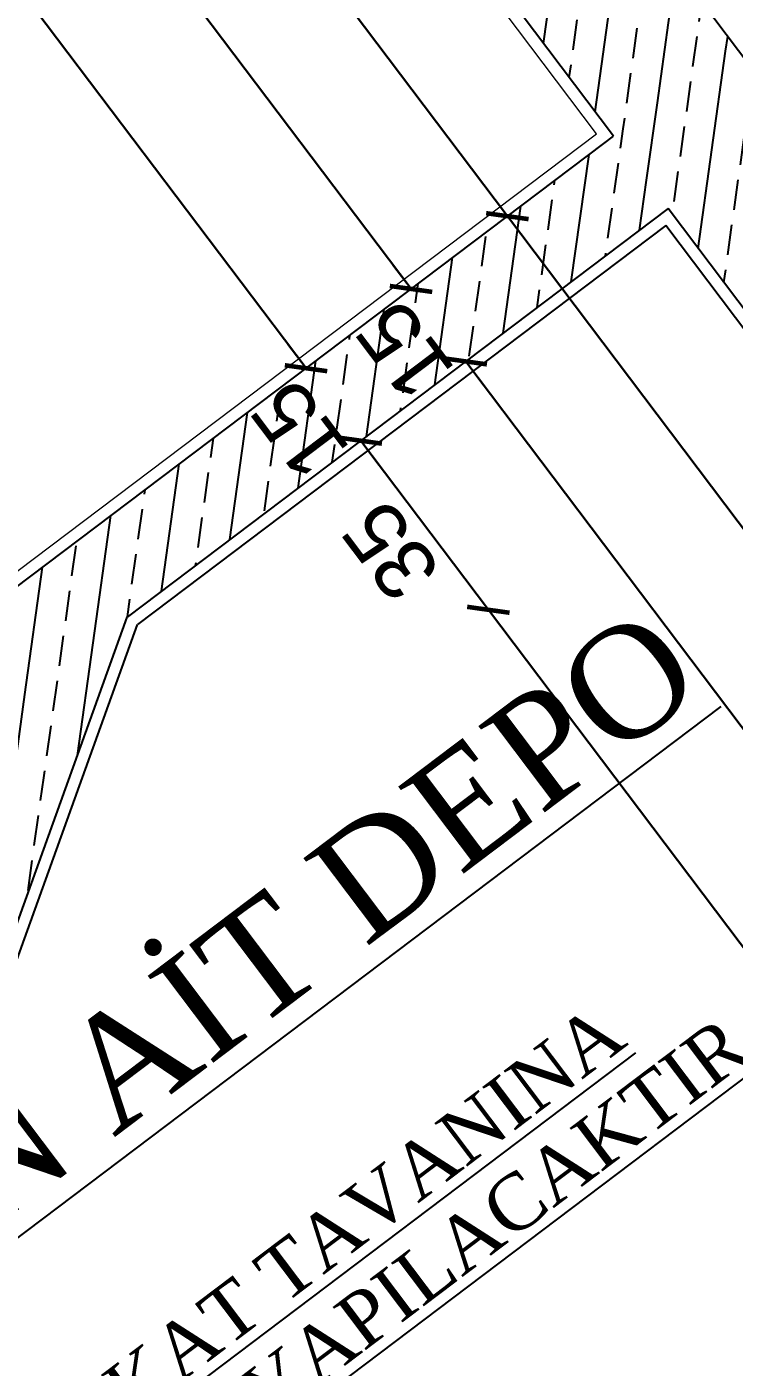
# Model space of a CAD drawing. Header units: millimetres. Extents: x 2232 to 85269, y -3593 to 5869.
# Drawn here: x 3856 to 3885.2, y -759.3 to -703.9 of the extents above; entities that cross this region are included whole.
import ezdxf

# ---------------------------------------------------------------- set-up
doc = ezdxf.new("R2010")
doc.units = ezdxf.units.MM
doc.layers.add('Standart', color=7, linetype='Continuous')
doc.layers.add('Yazi', color=7, linetype='Continuous')
for name, color, linetype, lineweight in [('sıva iç', 21, 'Continuous', 0), ('ölçü iç', 170, 'Continuous', 9), ('ÖLÇÜ İÇ', 7, 'Continuous', 9)]:
    doc.layers.add(name, color=color, linetype=linetype, lineweight=lineweight)
doc.styles.get("Standard").update_dxf_attribs({"font": 'arial.ttf'})
doc.styles.add('Times roman', font='times.ttf')
doc.dimstyles.new('zulay iç ölçü', dxfattribs={"dimtxt": 10, "dimasz": 5, "dimexe": 0.18, "dimexo": 0, "dimgap": 2, "dimtad": 3, "dimdec": 0, "dimzin": 0, "dimdsep": 46, "dimtxsty": 'Standard', "dimblk": 'ARCHTICK', "dimcen": 0.09, "dimse1": 1, "dimse2": 1, "dimadec": 0, "dimazin": 0, "dimtfac": 1, "dimtdec": 0, "dimtix": 1, "dimtofl": 0, "dimtmove": 0, "dimatfit": 3, "dimldrblk": 'ARCHTICK', "dimfxl": 1, "dimtolj": 1, "dimtzin": 0, "dimarcsym": 0})
pattern_1 = [(45, (0, 0), (-7.07107, 7.07107), []), (45, (7.071, 0), (-7.07107, 7.07107), [5, -2.5])]

# ---------------------------------------------------------------- blocks, each defined once
blk = doc.blocks.new('IDE991Entity4331')
at = {"layer": 'Standart', "linetype": 'Continuous', "lineweight": -3}
h = blk.add_hatch(dxfattribs=at)
h.set_pattern_fill('ANSI33', color=171, scale=40, style=0)
h.set_pattern_definition(pattern_1)
h.paths.add_polyline_path([(785, 50), (760, 50), (760, 450), (785, 450)])
blk = doc.blocks.new('IDE991Entity4347')
at = {"layer": 'Standart', "linetype": 'Continuous', "lineweight": -3}
h = blk.add_hatch(dxfattribs=at)
h.set_pattern_fill('ANSI33', color=171, scale=40, style=0)
h.set_pattern_definition(pattern_1)
h.paths.add_polyline_path([(760, 35), (621, 35), (621, 50), (760, 50)])
blk = doc.blocks.new('IDE991Entity4350')
at = {"layer": 'Standart', "linetype": 'Continuous', "lineweight": -3}
h = blk.add_hatch(dxfattribs=at)
h.set_pattern_fill('ANSI33', color=171, scale=40, style=0)
h.set_pattern_definition(pattern_1)
h.paths.add_polyline_path([(785, -250), (760, -250), (760, 50), (785, 50)])
blk = doc.blocks.new('IDE991Entity4359')
at = {"layer": 'Standart', "linetype": 'Continuous', "lineweight": -3}
h = blk.add_hatch(dxfattribs=at)
h.set_pattern_fill('ANSI33', color=171, scale=40, style=0)
h.set_pattern_definition(pattern_1)
h.paths.add_polyline_path([(621, 17.35), (405, -123.82), (405, -91.18), (432, -91.18), (432, -73.53), (459, -73.53), (459, -55.88), (486, -55.88), (486, -38.24), (513, -38.24), (513, -20.59), (540, -20.59), (540, -2.94), (567, -2.94), (567, 14.71), (594, 14.71), (594, 32.35), (621, 32.35)])
blk = doc.blocks.new('IDE991Entity4360')
at = {"layer": 'Standart', "linetype": 'Continuous', "lineweight": -3}
h = blk.add_hatch(dxfattribs=at)
h.set_pattern_fill('ANSI33', color=171, scale=40, style=0)
h.set_pattern_definition(pattern_1)
h.paths.add_polyline_path([(621, 17.35), (621, 35), (648, 35)])
blk = doc.blocks.new('IDE991Entity5426')
at = {"layer": 'Standart', "color": 159, "linetype": 'Continuous', "lineweight": -3}
blk.add_lwpolyline([(760, 50), (760, 435)], dxfattribs=at)
blk = doc.blocks.new('IDE991Entity5427')
at = {"layer": 'Standart', "color": 159, "linetype": 'Continuous', "lineweight": -3}
blk.add_lwpolyline([(785, -100), (785, 211.15)], dxfattribs=at)
blk = doc.blocks.new('IDE991Entity5505')
at = {"layer": 'Standart', "color": 159, "linetype": 'Continuous', "lineweight": -3}
blk.add_lwpolyline([(760, 35), (648, 35)], dxfattribs=at)
blk = doc.blocks.new('IDE991Entity5510')
at = {"layer": 'Standart', "color": 159, "linetype": 'Continuous', "lineweight": -3}
blk.add_lwpolyline([(760, -250), (760, 35)], dxfattribs=at)
blk = doc.blocks.new('IDE991Entity5567')
at = {"layer": 'Standart', "color": 159, "linetype": 'Continuous', "lineweight": -3}
blk.add_lwpolyline([(405, -123.82), (648, 35)], dxfattribs=at)
blk = doc.blocks.new('IDE991Entity5912')
at = {"layer": 'Standart', "color": 11, "linetype": 'Continuous', "lineweight": -3}
blk.add_lwpolyline([(758, -250), (758, 33)], dxfattribs=at)
blk = doc.blocks.new('IDE991Entity5913')
at = {"layer": 'Standart', "color": 11, "linetype": 'Continuous', "lineweight": -3}
blk.add_lwpolyline([(758, 33), (648.6, 33)], dxfattribs=at)
blk = doc.blocks.new('IDE991Entity6659')
at = {"layer": 'Standart', "color": 159, "linetype": 'Continuous', "lineweight": -3}
blk.add_lwpolyline([(622.41, 50), (758, 50)], dxfattribs=at)
blk = doc.blocks.new('IDE991Entity6660')
at = {"layer": 'Standart', "color": 159, "linetype": 'Continuous', "lineweight": -3}
blk.add_lwpolyline([(758, 50), (760, 50)], dxfattribs=at)
blk = doc.blocks.new('IDE991Entity6762')
at = {"layer": 'Standart', "color": 11, "linetype": 'Continuous', "lineweight": -3}
blk.add_lwpolyline([(410, -122.94), (648.6, 33)], dxfattribs=at)
blk = doc.blocks.new('TRRTYT')
at = {"layer": 'Standart'}
for name in ['IDE991Entity4331', 'IDE991Entity5426', 'IDE991Entity5427', 'IDE991Entity4347', 'IDE991Entity6659', 'IDE991Entity6660', 'IDE991Entity4350', 'IDE991Entity5567', 'IDE991Entity6762', 'IDE991Entity4360', 'IDE991Entity5505', 'IDE991Entity5913', 'IDE991Entity5912', 'IDE991Entity5510', 'IDE991Entity4359']:
    blk.add_blockref(name, (1034515.63, -397430.95), dxfattribs=at)
blk = doc.blocks.new('_ArchTick')
at = {"color": 0, "linetype": 'ByBlock', "const_width": 0.15}
blk.add_lwpolyline([(-0.5, -0.5), (0.5, 0.5)], dxfattribs=at)
blk = doc.blocks.new('*D2466')
at = {"layer": 'Defpoints', "color": 0, "transparency": 16777216}
for p in [(661177.16, -127428.54), (661187, -127778.54), (661204.5, -127778.54)]:
    blk.add_point(p, dxfattribs=at)
at = {"layer": 'ÖLÇÜ İÇ', "color": 0, "lineweight": -2, "transparency": 16777216}
blk.add_line((661204.5, -127428.54), (661204.5, -127778.54), dxfattribs=at)
at = {"layer": 'ÖLÇÜ İÇ', "color": 0, "lineweight": -2, "transparency": 16777216, "xscale": 5, "yscale": 5, "zscale": 5}
for p, rotation in [((661204.5, -127428.54), 90), ((661204.5, -127778.54), 270)]:
    blk.add_blockref('_ArchTick', p, dxfattribs=dict(at, rotation=rotation))
at = {"layer": 'ÖLÇÜ İÇ', "color": 0, "transparency": 16777216, "insert": (661197.5, -127603.54), "char_height": 10, "attachment_point": 5, "rotation": 90}
blk.add_mtext('\\A1;350', dxfattribs=at)
blk = doc.blocks.new('*D2467')
at = {"layer": 'Defpoints', "color": 0, "transparency": 16777216}
for p in [(661246.19, -127378.54), (661246.19, -127778.54), (661246.19, -127778.54)]:
    blk.add_point(p, dxfattribs=at)
at = {"layer": 'ÖLÇÜ İÇ', "color": 0, "lineweight": -2, "transparency": 16777216}
blk.add_line((661246.19, -127378.54), (661246.19, -127778.54), dxfattribs=at)
at = {"layer": 'ÖLÇÜ İÇ', "color": 0, "lineweight": -2, "transparency": 16777216, "xscale": 5, "yscale": 5, "zscale": 5}
for p, rotation in [((661246.19, -127378.54), 90), ((661246.19, -127778.54), 270)]:
    blk.add_blockref('_ArchTick', p, dxfattribs=dict(at, rotation=rotation))
at = {"layer": 'ÖLÇÜ İÇ', "color": 0, "transparency": 16777216, "insert": (661239.19, -127578.54), "char_height": 10, "attachment_point": 5, "rotation": 90}
blk.add_mtext('\\A1;400', dxfattribs=at)
blk = doc.blocks.new('*D2469')
at = {"layer": 'Defpoints', "color": 0, "transparency": 16777216}
for p in [(661178.88, -127393.54), (661226.24, -127778.54), (661226.24, -127778.54)]:
    blk.add_point(p, dxfattribs=at)
at = {"layer": 'ÖLÇÜ İÇ', "color": 0, "lineweight": -2, "transparency": 16777216}
blk.add_line((661226.24, -127393.54), (661226.24, -127778.54), dxfattribs=at)
at = {"layer": 'ÖLÇÜ İÇ', "color": 0, "lineweight": -2, "transparency": 16777216, "xscale": 5, "yscale": 5, "zscale": 5}
for p, rotation in [((661226.24, -127393.54), 90), ((661226.24, -127778.54), 270)]:
    blk.add_blockref('_ArchTick', p, dxfattribs=dict(at, rotation=rotation))
at = {"layer": 'ÖLÇÜ İÇ', "color": 0, "transparency": 16777216, "insert": (661219.24, -127586.04), "char_height": 10, "attachment_point": 5, "rotation": 90}
blk.add_mtext('\\A1;385', dxfattribs=at)
blk = doc.blocks.new('*D2470')
at = {"layer": 'Defpoints', "color": 0, "transparency": 16777216}
for p in [(661197.5, -127778.54), (661197.5, -127793.54), (661204.5, -127793.54)]:
    blk.add_point(p, dxfattribs=at)
at = {"layer": 'ÖLÇÜ İÇ', "color": 0, "lineweight": -2, "transparency": 16777216}
for p, q in [((661204.5, -127778.54), (661204.5, -127773.54)), ((661204.5, -127793.54), (661204.5, -127798.54))]:
    blk.add_line(p, q, dxfattribs=at)
at = {"layer": 'ÖLÇÜ İÇ', "color": 0, "lineweight": -2, "transparency": 16777216, "xscale": 5, "yscale": 5, "zscale": 5}
for p, rotation in [((661204.5, -127778.54), 270), ((661204.5, -127793.54), 90)]:
    blk.add_blockref('_ArchTick', p, dxfattribs=dict(at, rotation=rotation))
at = {"layer": 'ÖLÇÜ İÇ', "color": 0, "transparency": 16777216, "insert": (661197.5, -127786.04), "char_height": 10, "attachment_point": 5, "rotation": 90}
blk.add_mtext('\\A1;15', dxfattribs=at)
blk = doc.blocks.new('*D2471')
at = {"layer": 'Defpoints', "color": 0, "transparency": 16777216}
for p in [(661197.5, -127793.54), (661177.16, -127828.54), (661204.5, -127828.54)]:
    blk.add_point(p, dxfattribs=at)
at = {"layer": 'ÖLÇÜ İÇ', "color": 0, "lineweight": -2, "transparency": 16777216}
blk.add_line((661204.5, -127793.54), (661204.5, -127828.54), dxfattribs=at)
at = {"layer": 'ÖLÇÜ İÇ', "color": 0, "lineweight": -2, "transparency": 16777216, "xscale": 5, "yscale": 5, "zscale": 5}
for p, rotation in [((661204.5, -127793.54), 90), ((661204.5, -127828.54), 270)]:
    blk.add_blockref('_ArchTick', p, dxfattribs=dict(at, rotation=rotation))
at = {"layer": 'ÖLÇÜ İÇ', "color": 0, "transparency": 16777216, "insert": (661197.5, -127811.04), "char_height": 10, "attachment_point": 5, "rotation": 90}
blk.add_mtext('\\A1;35', dxfattribs=at)
blk = doc.blocks.new('*D2472')
at = {"layer": 'Defpoints', "color": 0, "transparency": 16777216}
for p in [(661177.16, -127828.54), (661187, -128078.54), (661204.5, -128078.54)]:
    blk.add_point(p, dxfattribs=at)
at = {"layer": 'ÖLÇÜ İÇ', "color": 0, "lineweight": -2, "transparency": 16777216}
blk.add_line((661204.5, -127828.54), (661204.5, -128078.54), dxfattribs=at)
at = {"layer": 'ÖLÇÜ İÇ', "color": 0, "lineweight": -2, "transparency": 16777216, "xscale": 5, "yscale": 5, "zscale": 5}
for p, rotation in [((661204.5, -127828.54), 90), ((661204.5, -128078.54), 270)]:
    blk.add_blockref('_ArchTick', p, dxfattribs=dict(at, rotation=rotation))
at = {"layer": 'ÖLÇÜ İÇ', "color": 0, "transparency": 16777216, "insert": (661197.5, -127953.54), "char_height": 10, "attachment_point": 5, "rotation": 90}
blk.add_mtext('\\A1;250', dxfattribs=at)
blk = doc.blocks.new('*D2473')
at = {"layer": 'Defpoints', "color": 0, "transparency": 16777216}
for p in [(661246.19, -127778.54), (661246.19, -128078.54), (661246.19, -128078.54)]:
    blk.add_point(p, dxfattribs=at)
at = {"layer": 'ÖLÇÜ İÇ', "color": 0, "lineweight": -2, "transparency": 16777216}
blk.add_line((661246.19, -127778.54), (661246.19, -128078.54), dxfattribs=at)
at = {"layer": 'ÖLÇÜ İÇ', "color": 0, "lineweight": -2, "transparency": 16777216, "xscale": 5, "yscale": 5, "zscale": 5}
for p, rotation in [((661246.19, -127778.54), 90), ((661246.19, -128078.54), 270)]:
    blk.add_blockref('_ArchTick', p, dxfattribs=dict(at, rotation=rotation))
at = {"layer": 'ÖLÇÜ İÇ', "color": 0, "transparency": 16777216, "insert": (661239.19, -127928.54), "char_height": 10, "attachment_point": 5, "rotation": 90}
blk.add_mtext('\\A1;300', dxfattribs=at)
blk = doc.blocks.new('*D2474')
at = {"layer": 'Defpoints', "color": 0, "transparency": 16777216}
for p in [(661220.99, -127778.54), (661178.88, -127793.54), (661226.24, -127793.54)]:
    blk.add_point(p, dxfattribs=at)
at = {"layer": 'ÖLÇÜ İÇ', "color": 0, "lineweight": -2, "transparency": 16777216}
for p, q in [((661226.24, -127778.54), (661226.24, -127773.54)), ((661226.24, -127793.54), (661226.24, -127798.54))]:
    blk.add_line(p, q, dxfattribs=at)
at = {"layer": 'ÖLÇÜ İÇ', "color": 0, "lineweight": -2, "transparency": 16777216, "xscale": 5, "yscale": 5, "zscale": 5}
for p, rotation in [((661226.24, -127778.54), 270), ((661226.24, -127793.54), 90)]:
    blk.add_blockref('_ArchTick', p, dxfattribs=dict(at, rotation=rotation))
at = {"layer": 'ÖLÇÜ İÇ', "color": 0, "transparency": 16777216, "insert": (661219.24, -127786.04), "char_height": 10, "attachment_point": 5, "rotation": 90}
blk.add_mtext('\\A1;15', dxfattribs=at)
blk = doc.blocks.new('*D2475')
at = {"layer": 'Defpoints', "color": 0, "transparency": 16777216}
for p in [(661178.88, -127793.54), (661226.24, -128078.54), (661226.24, -128078.54)]:
    blk.add_point(p, dxfattribs=at)
at = {"layer": 'ÖLÇÜ İÇ', "color": 0, "lineweight": -2, "transparency": 16777216}
blk.add_line((661226.24, -127793.54), (661226.24, -128078.54), dxfattribs=at)
at = {"layer": 'ÖLÇÜ İÇ', "color": 0, "lineweight": -2, "transparency": 16777216, "xscale": 5, "yscale": 5, "zscale": 5}
for p, rotation in [((661226.24, -127793.54), 90), ((661226.24, -128078.54), 270)]:
    blk.add_blockref('_ArchTick', p, dxfattribs=dict(at, rotation=rotation))
at = {"layer": 'ÖLÇÜ İÇ', "color": 0, "transparency": 16777216, "insert": (661219.24, -127936.04), "char_height": 10, "attachment_point": 5, "rotation": 90}
blk.add_mtext('\\A1;285', dxfattribs=at)
blk = doc.blocks.new('DFGFDGHN')
at = {"layer": 'ÖLÇÜ İÇ'}
for base, p1, p2, picture, middle in [((661246.19, -127778.54), (661246.19, -127378.54), (661246.19, -127778.54), '*D2467', (661239.19, -127578.54)), ((661204.5, -127778.54), (661177.16, -127428.54), (661187, -127778.54), '*D2466', (661197.5, -127603.54)), ((661226.24, -127793.54), (661220.99, -127778.54), (661178.88, -127793.54), '*D2474', (661219.24, -127786.04)), ((661204.5, -127793.54), (661197.5, -127778.54), (661197.5, -127793.54), '*D2470', (661197.5, -127786.04)), ((661246.19, -128078.54), (661246.19, -127778.54), (661246.19, -128078.54), '*D2473', (661239.19, -127928.54)), ((661204.5, -127828.54), (661197.5, -127793.54), (661177.16, -127828.54), '*D2471', (661197.5, -127811.04)), ((661204.5, -128078.54), (661177.16, -127828.54), (661187, -128078.54), '*D2472', (661197.5, -127953.54))]:
    dim = blk.add_linear_dim(base=base, p1=p1, p2=p2, angle=90, dimstyle='zulay iç ölçü', dxfattribs=at)
    dim.commit()
    dim.dimension.update_dxf_attribs({"geometry": picture, "text_midpoint": middle})
for base, p1, p2, picture, middle in [((661226.24, -127778.54), (661178.88, -127393.54), (661226.24, -127778.54), '*D2469', (661219.24, -127586.04)), ((661226.24, -128078.54), (661178.88, -127793.54), (661226.24, -128078.54), '*D2475', (661219.24, -127936.04))]:
    dim = blk.add_linear_dim(base=base, p1=p1, p2=p2, angle=90, dimstyle='zulay iç ölçü', override={"dimtmove": 1}, dxfattribs=at)
    dim.commit()
    dim.dimension.update_dxf_attribs({"geometry": picture, "text_midpoint": middle})
blk = doc.blocks.new('GHGFHGF')
at = {"layer": 'sıva iç'}
blk.add_lwpolyline([(1294137.78, -410006.54), (1293666.78, -410006.54), (1293666.78, -410041.54), (1293661.78, -410041.54), (1293661.78, -410387.54), (1293664.78, -410387.54), (1293843.72, -410387.54), (1294002.78, -410270.59), (1294002.78, -410277.54), (1294004.19, -410277.54), (1294004.19, -410331.54), (1294003.48, -410331.54), (1294003.48, -410352.54), (1294004.19, -410352.54), (1294004.19, -410387.54), (1294137.78, -410387.54)], close=True, dxfattribs=at)
blk.add_blockref('TRRTYT', (258864.14, -13008.59), dxfattribs=at)
at = {"layer": 'ölçü iç', "lineweight": 30}
blk.add_blockref('DFGFDGHN', (632871.63, -282611), dxfattribs=at)
at = {"layer": 'Yazi', "style": 'Times roman'}
for s, height, p in [('%%U2 NOLU DÜKKAN AİT DEPO', 17.9915, (1293746.97, -410471.87)), ('%%UBODRUM KAT TAVANINA', 8.9957, (1293885.43, -410510.83)), ('%%UISI YALITIM YAPILACAKTIR.', 8.9957, (1293885.43, -410524.94))]:
    blk.add_text(s, height=height, dxfattribs=at).set_placement(p)
blk = doc.blocks.new('RRRR')
at = {"layer": 'sıva iç', "rotation": 37.05267661197627}
blk.add_blockref('GHGFHGF', (-156760.25, -889310.84), dxfattribs=at)

msp = doc.modelspace()

# ---------------------------------------------------------------- block references
at = {"layer": 'ÖLÇÜ İÇ', "xscale": 0.25, "yscale": 0.25, "zscale": 0.25}
msp.add_blockref('RRRR', (-276957.058, 108554.699), dxfattribs=at)

doc.saveas('drawing.dxf')
